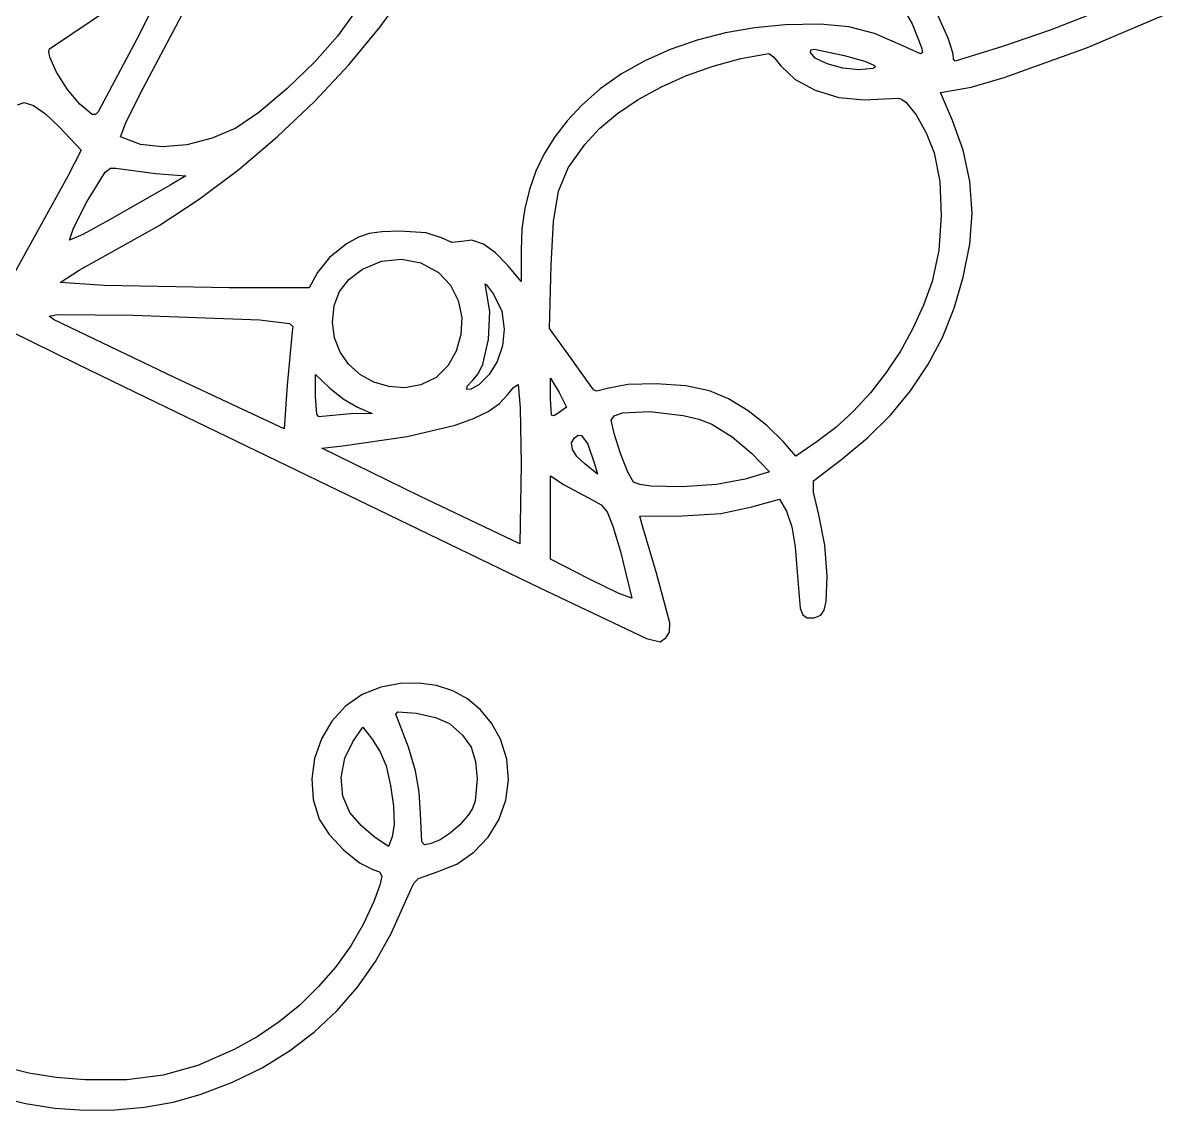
# Model space of a CAD drawing. Extents: x 0 to 238, y 7 to 276.
# Drawn here: x 135.5 to 231.6, y 6.7 to 98.1 of the extents above; entities that cross this region are included whole.
import ezdxf

# ---------------------------------------------------------------- set-up
doc = ezdxf.new("R2010")
doc.units = 0

msp = doc.modelspace()

# ---------------------------------------------------------------- linework, layer by layer
at = {"layer": 'Layer 1'}
for p, q in [((148.02775, 102.552899), (145.17025, 96.802619)), ((165.458874, 101.763552), (161.99724, 97.014277)), ((165.60223, 97.786507), (167.924154, 101.000713)), ((145.66362, 92.639827), (149.68529, 100.224557)), ((209.177162, 100.092268), (210.335265, 98.05718)), ((137.79715, 95.955949), (143.097634, 99.492548)), ((213.371037, 96.837892), (212.374441, 99.095673)), ((202.597848, 98.02025), (199.6742, 97.966784)), ((205.018786, 97.785983), (202.597848, 98.02025)), ((210.335265, 98.05718), (211.13949, 96.061779)), ((225.634503, 98.95015), (221.945208, 97.51313)), ((225.089471, 96.048599), (231.623592, 98.842711)), ((162.961569, 94.608268), (165.60223, 97.786507)), ((194.643803, 97.290442), (192.258828, 96.676319)), ((197.123036, 97.723491), (194.643803, 97.290442)), ((199.6742, 97.966784), (197.123036, 97.723491)), ((207.175142, 97.227601), (205.018786, 97.785983)), ((209.30504, 96.308724), (207.175142, 97.227601)), ((221.945208, 97.51313), (217.94833, 96.132333)), ((145.17021, 96.802619), (141.88937, 90.664279)), ((145.17025, 96.802619), (145.17021, 96.802619)), ((161.99724, 97.014277), (160.092791, 94.864535)), ((192.258828, 96.676319), (189.990436, 95.889803)), ((211.055705, 95.523792), (209.30504, 96.308724)), ((213.785551, 95.532613), (213.371037, 96.837892)), ((217.94833, 96.132333), (213.96194, 94.897613)), ((137.726868, 95.6893), (137.79715, 95.955949)), ((137.816991, 95.238268), (137.726868, 95.6893)), ((138.379231, 93.971575), (137.816991, 95.238268)), ((189.990436, 95.889803), (187.860952, 94.939576)), ((193.616621, 94.495794), (195.937387, 95.124662)), ((195.937387, 95.124662), (198.298672, 95.567907)), ((198.298672, 95.567907), (198.673498, 95.276866)), ((198.673498, 95.276866), (199.28645, 94.509577)), ((201.79108, 95.638439), (201.830216, 95.872706)), ((202.191814, 95.159432), (201.79108, 95.638439)), ((201.830216, 95.872706), (202.130628, 95.925071)), ((202.130628, 95.925071), (204.6133, 95.391494)), ((203.197783, 94.690348), (202.191814, 95.159432)), ((204.6133, 95.391494), (204.61331, 95.391499)), ((204.61331, 95.391499), (206.373894, 94.921311)), ((211.224928, 95.634035), (211.055705, 95.523792)), ((211.13949, 96.061779), (211.224928, 95.634035)), ((213.834058, 95.082821), (213.785551, 95.532613)), ((218.079109, 93.525686), (225.089471, 96.048599)), ((160.092791, 94.864535), (157.741855, 92.595731)), ((160.060459, 91.518498), (162.961569, 94.608268)), ((187.860952, 94.939576), (185.892701, 93.834319)), ((191.376885, 93.700734), (193.616621, 94.495794)), ((199.28645, 94.509577), (199.28641, 94.509554)), ((199.28641, 94.509554), (200.50239, 93.363576)), ((204.514638, 94.333711), (203.197783, 94.690348)), ((205.84803, 94.192049), (204.514638, 94.333711)), ((207.024326, 94.285205), (205.84803, 94.192049)), ((206.373894, 94.921311), (207.18859, 94.54042)), ((207.230895, 94.394829), (207.024326, 94.285205)), ((207.18859, 94.54042), (207.230895, 94.394829)), ((213.96194, 94.897613), (213.834058, 95.082821)), ((139.285431, 92.532902), (138.379231, 93.971575)), ((185.892701, 93.834319), (184.108009, 92.582715)), ((189.258696, 92.758913), (191.376885, 93.700734)), ((200.50239, 93.363576), (202.188008, 92.459032)), ((215.315176, 92.72663), (218.079109, 93.525686)), ((140.33715, 91.299279), (139.285431, 92.532902)), ((144.2481, 89.852886), (145.66362, 92.639827)), ((157.741855, 92.595731), (155.384304, 90.60474)), ((184.108009, 92.582715), (182.5292, 91.193444)), ((187.302566, 91.689762), (189.258696, 92.758913)), ((202.188008, 92.459032), (204.177896, 91.865374)), ((212.724601, 92.287104), (213.53599, 92.428215)), ((213.747661, 89.923494), (212.724601, 92.287104)), ((213.53599, 92.428215), (215.315176, 92.72663)), ((135.08164, 91.228717), (135.652699, 91.423296)), ((135.652699, 91.423296), (136.448654, 91.17139)), ((141.377842, 90.439383), (140.33715, 91.299279)), ((156.957193, 88.569701), (160.060459, 91.518498)), ((185.549009, 90.51271), (187.302566, 91.689762)), ((204.177896, 91.865374), (206.30669, 91.652054)), ((206.30669, 91.652054), (209.16419, 91.793165)), ((209.16419, 91.793165), (209.458057, 91.729224)), ((209.458057, 91.729224), (209.821789, 91.453617)), ((209.821789, 91.453617), (210.667904, 90.399694)), ((136.448654, 91.17139), (137.443046, 90.489535)), ((137.443046, 90.489535), (138.60942, 89.394267)), ((141.666679, 90.431115), (141.377842, 90.439383)), ((141.88937, 90.664279), (141.666679, 90.431115)), ((155.384304, 90.60474), (153.46001, 89.288437)), ((182.5292, 91.193444), (181.318318, 89.889129)), ((184.03854, 89.247188), (185.549009, 90.51271)), ((210.667904, 90.399694), (211.520634, 88.895979)), ((138.60941, 89.394271), (140.44386, 87.418711)), ((138.60942, 89.394267), (138.60941, 89.394271)), ((143.75862, 88.547607), (144.2481, 89.852886)), ((181.318318, 89.889129), (180.276935, 88.537686)), ((214.643386, 87.439138), (213.747661, 89.923494)), ((145.45195, 87.912607), (143.75862, 88.547607)), ((151.464608, 88.428539), (149.323687, 87.886143)), ((153.46001, 89.288437), (151.464608, 88.428539)), ((153.710059, 85.81438), (156.957193, 88.569701)), ((180.276935, 88.537686), (179.40257, 87.131674)), ((182.811672, 87.912627), (184.03854, 89.247188)), ((211.520634, 88.895979), (212.19808, 87.207055)), ((147.248913, 87.700937), (145.45195, 87.912607)), ((149.323687, 87.886143), (147.248913, 87.700937)), ((181.423162, 85.948096), (182.811672, 87.912627)), ((215.19846, 84.812582), (214.643386, 87.439138)), ((140.44386, 87.418711), (139.31497, 85.231491)), ((179.40257, 87.131674), (178.692742, 85.663652)), ((212.19808, 87.207055), (212.676535, 84.790525)), ((140.93783, 83.079542), (142.459186, 85.575445)), ((142.459186, 85.575445), (142.917246, 85.92712)), ((142.917246, 85.92712), (143.372, 85.901762)), ((143.372, 85.901762), (146.68811, 85.478428)), ((150.377348, 83.30504), (153.710059, 85.81438)), ((178.692742, 85.663652), (178.144972, 84.126178)), ((180.593584, 83.970336), (181.423162, 85.948096)), ((139.31497, 85.231491), (134.55247, 76.623711)), ((146.68811, 85.478441), (149.26339, 85.266774)), ((146.68811, 85.478428), (146.68811, 85.478441)), ((149.26339, 85.266774), (147.92283, 84.490662)), ((212.676535, 84.790525), (212.797803, 81.924201)), ((215.389732, 82.139732), (215.19846, 84.812582)), ((147.92283, 84.490662), (143.08977, 81.703712)), ((178.144972, 84.126178), (177.756778, 82.511813)), ((180.167494, 81.423721), (180.593584, 83.970336)), ((139.813348, 80.865862), (140.93783, 83.079542)), ((147.017349, 81.094183), (150.377348, 83.30504)), ((143.08977, 81.703712), (140.585046, 80.336697)), ((177.756778, 82.511813), (177.525681, 80.813116)), ((212.797803, 81.924201), (212.575112, 78.99173)), ((215.194051, 79.516494), (215.389732, 82.139732)), ((139.45616, 79.869262), (139.813348, 80.865862)), ((143.688354, 79.234313), (147.017349, 81.094183)), ((177.525681, 80.813116), (177.4492, 79.022644)), ((179.989452, 77.752627), (180.167494, 81.423721)), ((140.585046, 80.336697), (139.45616, 79.869262)), ((163.78567, 80.104127), (162.77364, 79.551811)), ((164.678639, 80.424933), (163.78567, 80.104127)), ((165.730358, 80.573761), (164.678639, 80.424933)), ((167.21864, 80.610141), (165.730358, 80.573761)), ((169.458779, 80.47344), (167.21864, 80.610141)), ((170.74642, 80.045696), (169.458779, 80.47344)), ((171.619543, 79.679689), (170.74642, 80.045696)), ((172.43975, 79.763474), (171.619543, 79.679689)), ((173.314534, 79.86049), (172.43975, 79.763474)), ((174.278611, 79.53417), (173.314534, 79.86049)), ((140.266404, 77.329313), (143.688354, 79.234313)), ((162.77364, 79.551811), (161.33166, 78.405282)), ((175.302218, 78.810974), (174.278611, 79.53417)), ((176.35559, 77.717364), (175.302218, 78.810974)), ((177.4492, 79.022644), (177.4492, 76.376804)), ((212.575112, 78.99173), (212.021691, 76.376755)), ((214.647805, 76.760983), (215.194051, 79.516494)), ((161.33166, 78.405282), (160.33947, 77.152921)), ((164.11512, 77.435095), (165.708131, 78.090492)), ((165.708131, 78.090492), (167.387133, 78.259715)), ((167.387133, 78.259715), (169.026448, 77.946072)), ((169.026448, 77.946072), (170.5004, 77.152873)), ((138.678904, 76.306253), (140.266404, 77.329313)), ((160.33947, 77.152921), (159.633914, 75.847641)), ((162.959222, 76.561419), (164.11512, 77.435095)), ((170.5004, 77.152873), (170.50041, 77.152875)), ((170.50041, 77.152875), (171.523398, 76.083929)), ((177.4492, 76.376804), (176.35559, 77.717364)), ((179.848341, 72.425677), (179.989452, 77.752627)), ((142.418354, 76.059308), (138.678904, 76.306253)), ((152.895854, 75.847641), (142.418354, 76.059308)), ((162.170433, 75.552143), (162.959222, 76.561419)), ((171.523398, 76.083929), (172.168941, 74.792568)), ((174.451511, 76.023991), (174.427258, 76.1866)), ((174.427258, 76.1866), (174.548525, 76.107776)), ((174.812007, 73.865977), (174.451511, 76.023991)), ((174.548525, 76.107776), (175.121789, 75.318435)), ((212.021691, 76.376755), (211.303938, 74.387005)), ((213.879969, 74.154294), (214.647805, 76.760983)), ((159.633914, 75.847641), (152.895854, 75.847641)), ((161.718987, 74.364273), (162.170433, 75.552143)), ((175.121789, 75.318435), (175.818526, 73.880865)), ((161.57512, 72.954815), (161.718987, 74.364273)), ((172.168941, 74.792568), (172.453162, 73.373877)), ((211.303938, 74.387005), (210.407179, 72.431159)), ((212.887235, 71.693122), (213.879969, 74.154294)), ((137.763425, 73.470194), (138.45024, 73.603037)), ((138.115101, 73.201752), (137.763425, 73.470194)), ((148.345701, 68.298142), (138.115101, 73.201752)), ((138.45024, 73.603037), (144.817881, 73.55453)), ((144.817881, 73.55453), (155.471781, 73.166474)), ((155.471781, 73.166474), (155.47182, 73.166482)), ((155.47182, 73.166482), (157.967724, 72.86662)), ((172.453162, 73.373877), (172.392184, 71.92294)), ((174.716097, 71.512836), (174.812007, 73.865977)), ((175.818526, 73.880865), (176.039012, 72.390375)), ((134.443271, 72.249315), (140.087721, 69.462365)), ((158.18821, 72.143422), (157.764876, 67.663142)), ((157.967724, 72.86662), (158.249947, 72.600933)), ((158.249947, 72.600933), (158.18821, 72.143422)), ((161.745928, 71.640856), (161.57512, 72.954815)), ((176.03902, 72.390375), (175.886333, 70.972648)), ((176.039012, 72.390375), (176.03902, 72.390375)), ((181.471121, 70.203177), (179.848341, 72.425677)), ((210.407179, 72.431159), (209.350843, 70.536499)), ((162.227209, 70.446786), (161.745928, 71.640856)), ((172.392184, 71.92294), (172.002129, 70.534842)), ((174.223312, 69.430895), (174.716097, 71.512836)), ((211.666296, 69.374161), (212.887235, 71.693122)), ((162.972247, 69.406505), (162.227209, 70.446786)), ((172.002129, 70.534842), (171.299122, 69.304667)), ((175.886333, 70.972648), (175.452526, 69.673983)), ((183.411401, 67.486787), (181.471121, 70.203177)), ((209.350843, 70.536499), (208.154361, 68.730311)), ((140.087721, 69.462365), (145.873281, 66.675415)), ((163.934326, 68.553913), (162.972247, 69.406505)), ((171.299122, 69.304667), (170.299285, 68.3275)), ((173.846694, 68.637351), (174.223312, 69.430895)), ((175.452526, 69.673983), (174.773978, 68.560526)), ((210.213845, 67.194103), (211.666296, 69.374161)), ((157.517931, 63.994252), (148.345701, 68.298142)), ((160.163475, 66.710651), (160.163475, 68.580371)), ((160.163475, 68.580371), (161.327645, 67.451481)), ((165.066731, 67.922909), (163.934326, 68.553913)), ((170.299285, 68.3275), (169.01874, 67.698425)), ((173.393181, 68.086481), (173.846694, 68.637351)), ((174.773978, 68.560526), (173.88707, 67.698425)), ((179.919004, 66.534256), (179.919004, 68.262866)), ((179.919004, 68.262866), (180.659838, 67.063416)), ((208.154361, 68.730311), (206.837162, 67.039879)), ((157.764876, 67.663142), (157.517931, 63.994252)), ((161.327645, 67.451481), (162.482991, 66.521028)), ((166.322745, 67.547393), (165.066731, 67.922909)), ((167.655653, 67.461265), (166.322745, 67.547393)), ((169.01874, 67.698425), (167.655653, 67.461265)), ((172.886064, 67.310369), (172.919687, 67.579362)), ((173.229471, 67.332418), (172.886064, 67.310369)), ((172.919687, 67.579362), (173.393181, 68.086481)), ((173.88707, 67.698425), (173.229471, 67.332418)), ((176.320687, 66.85176), (176.814576, 67.477941)), ((176.814576, 67.477941), (177.202632, 67.733705)), ((177.202632, 67.733705), (177.379021, 65.771379)), ((183.585035, 67.261891), (183.411401, 67.486787)), ((183.821506, 67.169287), (183.585035, 67.261891)), ((184.681401, 67.380954), (183.821506, 67.169287)), ((186.418281, 67.720503), (184.681401, 67.380954)), ((188.813312, 67.795468), (186.418281, 67.720503)), ((191.294332, 67.619079), (188.813312, 67.795468)), ((193.289181, 67.204565), (191.294332, 67.619079)), ((145.873281, 66.675415), (179.034381, 50.624015)), ((160.273718, 65.23339), (160.163475, 66.710651)), ((162.482991, 66.521028), (163.691255, 65.828701)), ((175.63524, 66.130082), (176.320687, 66.85176)), ((180.011608, 65.162834), (179.919004, 66.534256)), ((180.659838, 67.063416), (181.259561, 65.828696)), ((194.894319, 66.512794), (193.289181, 67.204565)), ((196.552375, 65.506828), (194.894319, 66.512794)), ((206.837162, 67.039879), (205.418678, 65.492485)), ((208.526575, 65.149644), (210.213845, 67.194103)), ((163.691255, 65.828701), (163.69126, 65.828703)), ((163.69126, 65.828703), (164.92598, 65.299536)), ((173.440839, 64.868627), (174.680252, 65.470416)), ((174.680252, 65.470416), (175.63524, 66.130082)), ((177.379021, 65.771379), (177.449577, 61.030925)), ((181.25956, 65.828703), (180.554004, 65.299536)), ((181.259561, 65.828696), (181.25956, 65.828703)), ((185.291458, 65.106268), (185.990537, 65.349699)), ((185.990537, 65.349699), (188.289105, 65.471517)), ((188.289105, 65.471517), (191.077153, 65.136929)), ((198.131056, 64.282577), (196.552375, 65.506828)), ((205.418678, 65.492485), (203.918337, 64.115416)), ((160.446249, 65.018967), (160.273718, 65.23339)), ((160.72792, 65.052591), (160.446249, 65.018967)), ((163.09153, 65.264258), (160.72792, 65.052591)), ((164.92598, 65.299536), (163.09153, 65.264258)), ((171.902118, 64.320582), (173.440839, 64.868627)), ((180.201777, 65.090625), (180.011608, 65.162834)), ((180.554004, 65.299536), (180.201777, 65.090625)), ((185.03473, 64.735092), (185.291458, 65.106268)), ((185.267342, 63.601796), (185.03473, 64.735092)), ((191.077153, 65.136929), (192.388082, 64.809851)), ((192.388082, 64.809851), (193.5014, 64.382314)), ((193.50139, 64.382317), (195.212364, 63.323984)), ((193.5014, 64.382314), (193.50139, 64.382317)), ((206.601179, 63.237476), (208.526575, 65.149644)), ((167.867219, 63.369184), (171.902118, 64.320582)), ((181.929505, 63.253422), (182.23984, 63.473357)), ((182.23984, 63.473357), (182.533637, 63.45186)), ((182.533637, 63.45186), (183.058395, 62.724255)), ((185.81084, 61.939331), (185.267342, 63.601796)), ((199.498071, 62.935955), (198.131056, 64.282577)), ((203.918337, 64.115416), (202.355571, 62.935955)), ((160.692597, 62.371483), (162.456487, 62.58315)), ((162.456487, 62.58315), (167.867219, 63.369184)), ((181.69524, 62.817411), (181.929505, 63.253422)), ((181.775167, 62.278874), (181.69524, 62.817411)), ((183.05839, 62.724262), (183.622835, 61.066202)), ((183.058395, 62.724255), (183.05839, 62.724262)), ((195.212364, 63.323984), (196.8175, 61.948147)), ((200.556401, 61.701235), (199.498071, 62.935955)), ((202.355571, 62.935955), (200.556401, 61.701235)), ((204.434351, 61.454294), (206.601179, 63.237476)), ((168.947607, 58.349813), (160.692597, 62.371483)), ((182.152749, 61.680807), (181.775167, 62.278874)), ((182.81145, 61.066202), (182.152749, 61.680807)), ((186.433712, 60.369469), (185.81084, 61.939331)), ((196.8175, 61.948147), (198.33445, 60.395927)), ((177.44956, 61.030923), (177.343727, 54.328143)), ((177.449577, 61.030925), (177.44956, 61.030923)), ((183.86978, 60.184257), (182.81145, 61.066202)), ((183.622835, 61.066202), (183.86978, 60.184257)), ((202.035461, 59.619844), (204.434351, 61.454294)), ((179.918665, 56.550632), (179.918665, 60.043132)), ((179.918665, 60.043132), (181.082835, 59.302298)), ((186.90445, 59.513982), (186.433712, 60.369469)), ((196.28834, 59.760927), (193.894408, 59.320506)), ((198.33445, 60.395927), (196.28834, 59.760927)), ((202.053099, 58.680574), (202.035461, 59.619844)), ((181.082835, 59.302298), (183.481725, 57.997018)), ((187.439333, 59.311893), (186.90445, 59.513982)), ((188.365717, 59.180497), (187.439333, 59.311893)), ((190.974619, 59.121517), (188.365717, 59.180497)), ((193.894408, 59.320506), (190.974619, 59.121517)), ((202.494072, 56.762344), (202.053099, 58.680574)), ((177.343727, 54.328143), (168.947607, 58.349813)), ((183.481724, 57.997032), (184.187832, 57.627166)), ((183.481725, 57.997018), (183.481724, 57.997032)), ((196.849624, 57.432629), (199.177954, 58.102907)), ((199.177954, 58.102907), (199.776574, 57.094182)), ((184.187832, 57.627166), (184.685579, 57.022483)), ((184.685579, 57.022483), (185.163481, 55.829102)), ((187.430454, 56.656518), (190.993514, 56.691795)), ((190.993514, 56.691795), (194.2523, 56.890233)), ((194.2523, 56.890233), (196.849624, 57.432629)), ((199.776574, 57.094182), (200.209831, 55.774572)), ((202.992922, 54.214628), (202.494072, 56.762344)), ((179.918665, 53.058132), (179.918665, 56.550632)), ((185.163481, 55.829102), (185.810054, 53.693142)), ((187.677399, 55.739295), (187.430454, 56.656518)), ((188.841569, 51.858735), (187.677399, 55.739295)), ((200.209831, 55.774572), (200.497566, 54.084545)), ((200.497566, 54.084545), (200.659624, 51.964567)), ((203.204037, 51.620609), (202.992922, 54.214628)), ((183.270055, 51.329522), (179.918665, 53.058132)), ((185.810054, 53.693142), (186.762555, 49.777302)), ((200.659624, 51.964567), (200.910978, 48.930679)), ((185.677762, 50.156538), (183.270055, 51.329522)), ((189.95723, 47.687136), (188.841569, 51.858735)), ((203.104267, 49.489609), (203.204037, 51.620609)), ((179.034381, 50.624015), (187.990516, 46.36863)), ((186.762555, 49.777302), (185.677762, 50.156538)), ((202.930565, 48.756906), (203.104267, 49.489609)), ((200.910978, 48.930679), (201.140835, 48.362926)), ((201.140835, 48.362926), (201.506291, 48.119287)), ((201.506291, 48.119287), (202.114833, 48.106058)), ((202.114833, 48.106058), (202.670461, 48.330954)), ((202.670461, 48.330954), (202.930565, 48.756906)), ((189.937937, 46.897795), (189.95723, 47.687136)), ((187.990516, 46.36863), (189.149717, 46.084752)), ((189.149717, 46.084752), (189.617681, 46.425955)), ((189.617681, 46.425955), (189.937937, 46.897795)), ((165.664159, 42.298455), (164.075418, 41.673376)), ((167.300038, 42.592321), (165.664159, 42.298455)), ((168.862328, 42.63194), (167.300038, 42.592321)), ((170.333665, 42.424338), (168.862328, 42.63194)), ((171.696686, 41.976543), (170.333665, 42.424338)), ((164.075418, 41.673376), (162.690901, 40.691109)), ((172.93403, 41.295585), (171.696686, 41.976543)), ((162.690901, 40.691109), (161.542856, 39.421108)), ((174.028331, 40.38849), (172.93403, 41.295585)), ((174.962229, 39.262287), (174.028331, 40.38849)), ((161.542856, 39.421108), (160.663529, 37.932826)), ((166.92372, 40.021935), (167.073099, 40.199427)), ((167.042231, 39.652621), (166.92372, 40.021935)), ((167.970479, 37.255383), (167.042231, 39.652621)), ((167.073099, 40.199427), (168.665011, 40.111232)), ((168.665011, 40.111232), (170.252515, 39.749635)), ((170.252515, 39.749635), (171.416681, 39.229287)), ((163.338063, 37.747621), (164.149452, 38.911791)), ((164.149452, 38.911791), (164.925564, 37.924013)), ((171.416681, 39.229287), (171.416684, 39.229291)), ((171.416684, 39.229291), (172.524627, 38.258599)), ((175.718359, 37.924005), (174.962229, 39.262287)), ((160.663529, 37.932826), (160.085165, 36.295716)), ((162.619278, 36.304534), (163.338063, 37.747621)), ((164.925564, 37.924013), (165.600252, 36.86127)), ((172.524627, 38.258599), (173.242308, 37.231684)), ((176.259238, 36.228116), (175.718359, 37.924005)), ((165.600252, 36.86127), (166.089734, 35.666233)), ((168.567997, 35.264944), (167.970479, 37.255383)), ((173.242308, 37.231684), (173.629259, 36.039404)), ((160.085165, 36.295716), (159.840011, 34.579232)), ((162.323827, 34.696086), (162.619278, 36.304534)), ((166.089734, 35.666233), (166.089734, 35.666231)), ((166.089734, 35.666231), (166.475034, 34.030221)), ((173.629259, 36.039404), (173.745014, 34.572621)), ((176.394147, 34.490474), (176.259238, 36.228116)), ((162.464939, 33.114098), (162.323827, 34.696086)), ((168.887702, 33.466328), (168.567997, 35.264944)), ((159.840011, 34.579232), (159.960314, 32.852827)), ((166.475034, 34.030221), (166.711505, 32.288379)), ((173.745014, 34.572621), (173.586264, 32.738179)), ((176.15368, 32.775158), (176.394147, 34.490474)), ((159.960314, 32.852827), (160.478319, 31.185955)), ((163.055841, 31.750391), (162.464939, 33.114098)), ((168.982511, 31.644561), (168.887702, 33.466328)), ((173.586264, 32.738179), (173.358061, 32.092154)), ((175.568426, 31.146246), (176.15368, 32.775158)), ((163.99952, 30.64796), (163.055841, 31.750391)), ((166.711505, 32.288379), (166.769383, 30.744975)), ((173.358061, 32.092154), (173.00418, 31.538731)), ((160.478319, 31.185955), (161.302938, 29.914301)), ((169.097163, 29.289769), (168.982511, 31.644561)), ((173.00418, 31.538731), (172.299175, 30.711906)), ((174.668981, 29.667816), (175.568426, 31.146246)), ((161.302938, 29.914301), (162.524432, 28.606265)), ((165.101951, 29.704281), (163.99952, 30.64796)), ((166.769383, 30.744975), (166.618901, 29.704281)), ((171.491644, 30.004145), (170.63781, 29.455134)), ((172.299175, 30.711906), (171.491644, 30.004145)), ((166.301401, 28.892892), (165.101951, 29.704281)), ((166.618901, 29.704281), (166.301401, 28.892892)), ((169.339698, 29.035108), (169.097163, 29.289769)), ((169.7939, 29.104561), (169.339698, 29.035108)), ((170.63781, 29.455134), (169.7939, 29.104561)), ((173.485934, 28.403947), (174.668981, 29.667816)), ((162.524432, 28.606265), (163.85176, 27.529738)), ((172.04988, 27.418717), (173.485934, 28.403947)), ((163.85176, 27.529738), (164.993879, 26.952615)), ((164.993879, 26.952615), (165.550607, 26.756933)), ((170.391409, 26.776205), (172.04988, 27.418717)), ((165.550607, 26.756933), (165.743532, 26.39258)), ((165.743532, 26.39258), (165.57927, 25.637966)), ((168.451685, 25.828664), (168.834779, 26.198529)), ((168.834779, 26.198529), (170.391409, 26.776205)), ((165.57927, 25.637966), (165.064435, 24.271505)), ((166.510859, 21.590365), (168.204189, 25.329815)), ((168.204189, 25.329815), (168.451685, 25.828664)), ((165.064435, 24.271505), (164.199372, 22.38497)), ((164.199372, 22.38497), (163.124709, 20.549697)), ((165.19606, 19.237216), (166.510859, 21.590365)), ((163.124709, 20.549697), (161.859049, 18.787183)), ((163.685309, 17.072586), (165.19606, 19.237216)), ((161.859049, 18.787183), (160.420996, 17.118926)), ((160.420996, 17.118926), (158.829154, 15.566422)), ((161.97778, 15.096473), (163.685309, 17.072586)), ((158.829154, 15.566422), (157.102128, 14.151169)), ((160.072643, 13.308877), (161.97778, 15.096473)), ((157.102128, 14.151169), (155.25852, 12.894664)), ((155.25852, 12.894664), (153.316935, 11.818405)), ((157.96907, 11.709799), (160.072643, 13.308877)), ((153.316935, 11.818405), (150.253278, 10.48391)), ((155.666234, 10.299237), (157.96907, 11.709799)), ((136.053959, 9.826863), (133.888371, 10.360508)), ((138.340264, 9.467678), (136.053959, 9.826863)), ((147.354986, 9.662047), (144.297943, 9.283363)), ((150.253278, 10.48391), (147.354986, 9.662047)), ((153.163307, 9.077193), (155.666234, 10.299237)), ((140.758035, 9.278405), (138.340264, 9.467678)), ((144.297943, 9.283363), (140.758035, 9.278405)), ((150.459459, 8.043665), (153.163307, 9.077193)), ((133.392261, 7.868104), (135.765103, 7.289604)), ((148.183325, 7.406735), (150.459459, 8.043665)), ((135.765103, 7.289604), (138.23551, 6.909541)), ((138.23551, 6.909541), (140.758009, 6.729568)), ((140.758009, 6.729568), (143.287127, 6.751341)), ((143.287127, 6.751341), (145.77739, 6.976512)), ((145.77739, 6.976512), (148.183325, 7.406735))]:
    msp.add_line(p, q, dxfattribs=at)

doc.saveas('drawing.dxf')
